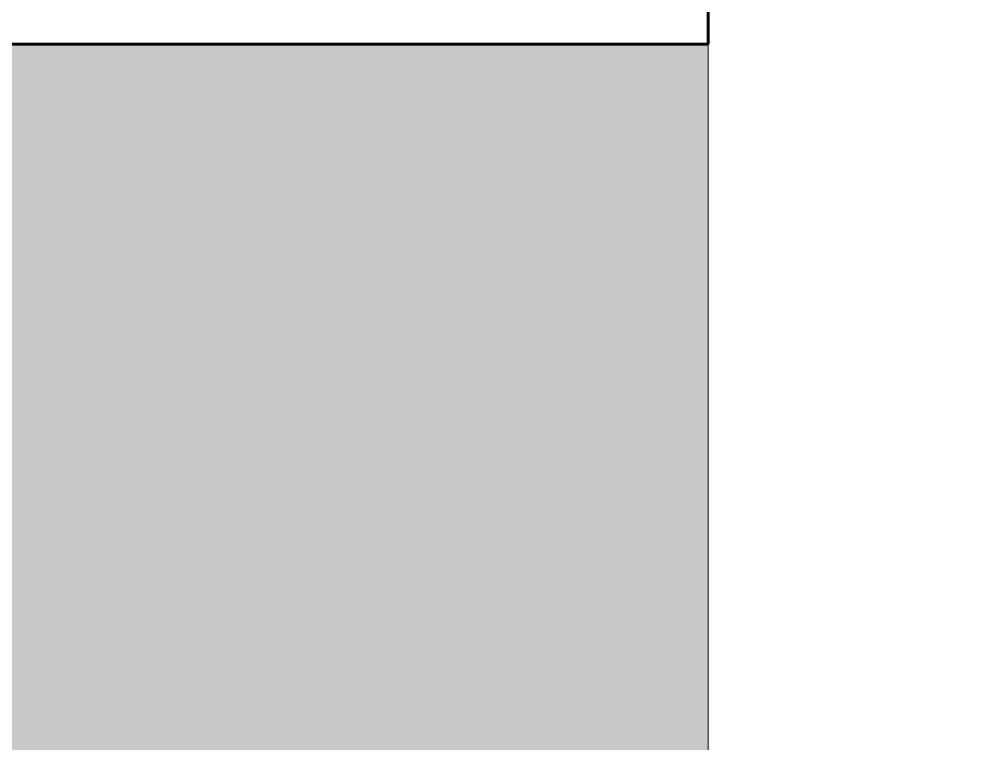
# Model space of a CAD drawing. Header units: inches. Extents: x -4169 to -1846, y 9706 to 12377.
# Drawn here: x -3819.60188 to -3819.5955, y 10388.55725 to 10388.56212 of the extents above; entities that cross this region are included whole.
import ezdxf

# ---------------------------------------------------------------- set-up
doc = ezdxf.new("R2010")
doc.units = ezdxf.units.IN
doc.header["$MEASUREMENT"] = 0
for name, color, linetype, lineweight in [('0-1', 7, 'Continuous', 5), ('0-2', 90, 'Continuous', 18), ('A-DOOR-1', 250, 'Continuous', 9), ('A-WALL-1', 8, 'Continuous', 5), ('A-WALL-3', 50, 'Continuous', 60), ('A-WALL-4', 90, 'Continuous', 18)]:
    doc.layers.add(name, color=color, linetype=linetype, lineweight=lineweight)

# ---------------------------------------------------------------- blocks, each defined once
blk = doc.blocks.new('Single-Flush - 30_ x 80_ - MAGIC PAK DOOR-1420870-ENLARGED RCP - 3RD FLOOR PLAN')
at = {"layer": 'A-DOOR-1'}
blk.add_arc((15, 2.375), 30.0665928, 93.81407483, 180, dxfattribs=at)
blk = doc.blocks.new('CTR - 1st Phase - Unit Layouts_rvt-1-ENLARGED RCP - 3RD FLOOR PLAN')
at = {"layer": 'A-WALL-1'}
blk.add_hatch(color=256, dxfattribs=at).paths.add_polyline_path([(-3820.2222479, 10358.5619545), (-3819.5972479, 10358.5619545), (-3819.5972479, 10388.5619545), (-3824.3472479, 10388.5619545), (-3824.3472479, 10358.5619545), (-3823.7222479, 10358.5619545)], flags=0)
at = {"layer": 'A-WALL-3'}
for p, q in [((-3819.5972479, 10391.8393961), (-3819.5972479, 10388.5619545)), ((-3819.5972479, 10388.5619545), (-3824.3472479, 10388.5619545))]:
    blk.add_line(p, q, dxfattribs=at)
at = {"layer": 'A-WALL-4'}
blk.add_line((-3819.5972479, 10358.5619545), (-3819.5972479, 10388.5619545), dxfattribs=at)
at = {"layer": '0-2', "rotation": 269.9999999999863}
blk.add_blockref('Single-Flush - 30_ x 80_ - MAGIC PAK DOOR-1420870-ENLARGED RCP - 3RD FLOOR PLAN', (-3821.9722479, 10373.5619545), dxfattribs=at)

msp = doc.modelspace()

# ---------------------------------------------------------------- block references
at = {"layer": '0-1'}
msp.add_blockref('CTR - 1st Phase - Unit Layouts_rvt-1-ENLARGED RCP - 3RD FLOOR PLAN', (0, 0), dxfattribs=at)

doc.saveas('drawing.dxf')
